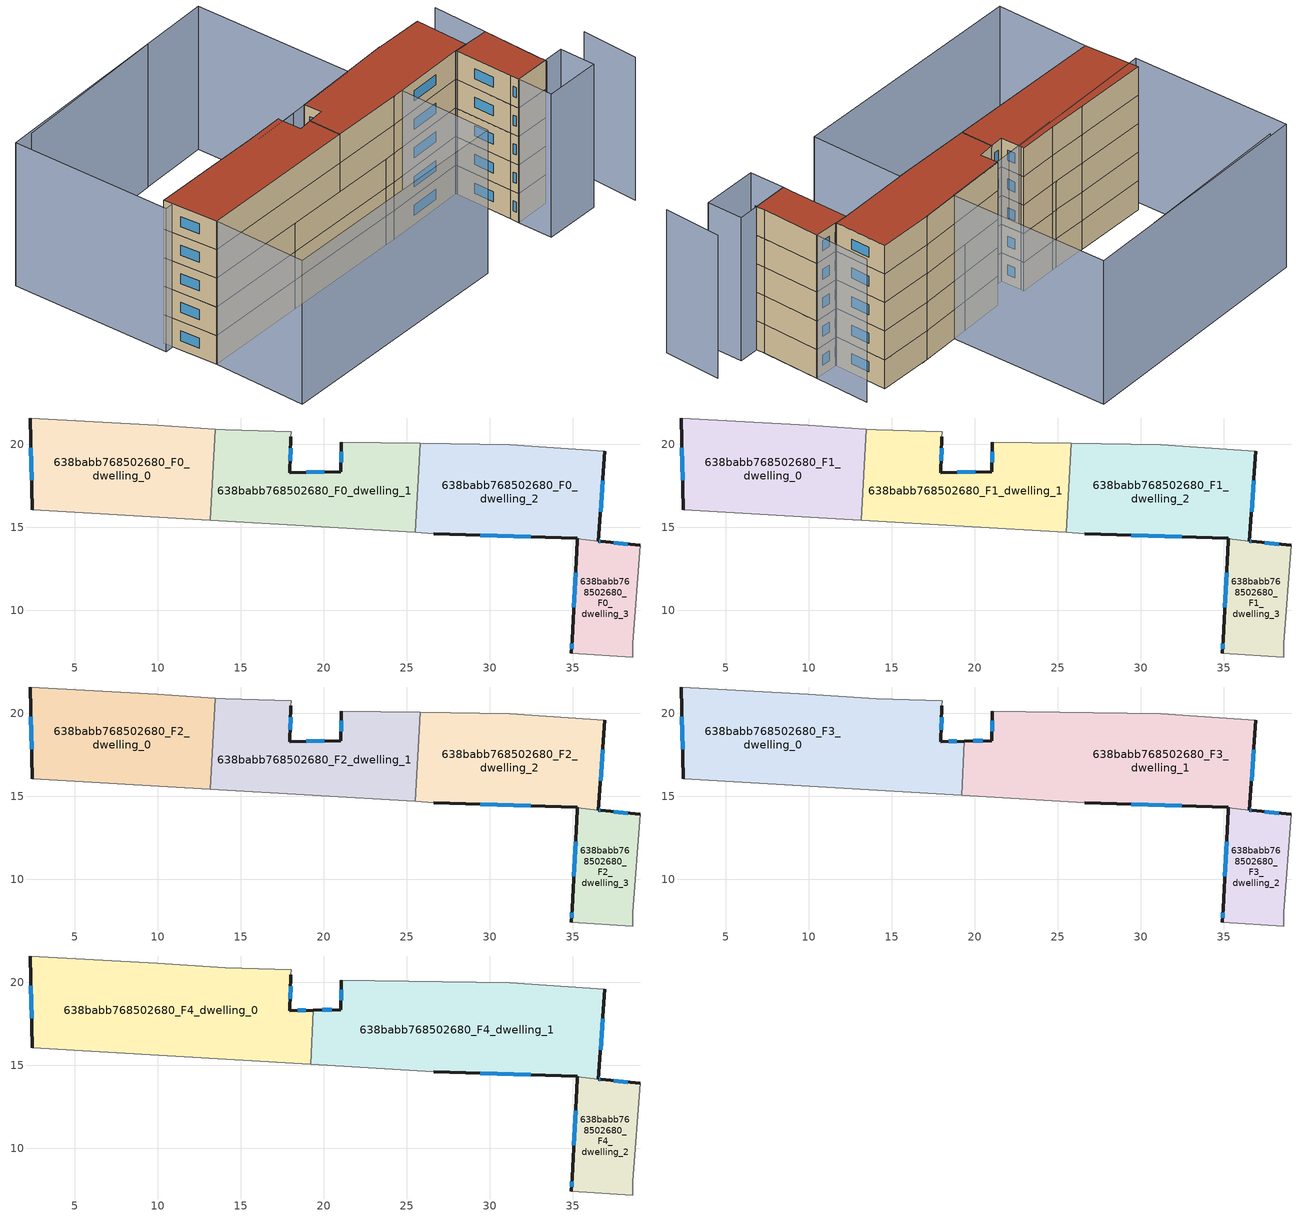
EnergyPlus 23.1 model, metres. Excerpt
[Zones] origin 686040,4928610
638babb768502680_F0_dwelling_0
 floor ground (EU_floor_Construction): 13.48,20.92 13.16,15.42 2.46,16.05 2.32,21.58 9.99,21.14 z0
 wall outside (EU_wall_Construction): 2.32,21.58 2.46,16.05 z0:3
 wall adiabatic (EU_wall_Construction): 13.48,20.92 9.99,21.14 2.32,21.58 / 2.46,16.05 13.16,15.42 z0:3
 wall to 638babb768502680_F0_dwelling_1 (EU_wall_Construction): 13.16,15.42 13.48,20.92 z0:3
 window (EU_Window_Construction): 2.37,19.78 2.42,17.85 z0.98:2.02
638babb768502680_F0_dwelling_1
 floor ground (EU_floor_Construction): 25.83,20.06 25.52,14.69 13.16,15.42 13.48,20.92 14.07,20.88 18.04,20.75 18.03,20.46 17.97,18.3 21.04,18.36 21.06,20.13 z0
 wall outside (EU_wall_Construction): 21.06,20.13 21.04,18.36 17.97,18.3 18.03,20.46 z0:3
 wall adiabatic (EU_wall_Construction): 18.03,20.46 18.04,20.75 14.07,20.88 13.48,20.92 / 25.83,20.06 21.06,20.13 / 13.16,15.42 25.52,14.69 z0:3
 wall to 638babb768502680_F0_dwelling_2 (EU_wall_Construction): 25.52,14.69 25.83,20.06 z0:3
 window (EU_Window_Construction): 17.99,19 18.01,19.75 / 20.04,18.34 18.97,18.32 / 21.05,19.55 21.05,18.93 z0.98:2.02
638babb768502680_F0_dwelling_2
 floor ground (EU_floor_Construction): 36.94,19.58 36.55,14.17 35.28,14.3 35.28,14.33 26.63,14.63 25.52,14.69 25.83,20.06 31.2,19.99 z0
 wall outside (EU_wall_Construction): 36.55,14.17 36.94,19.58 / 26.63,14.63 35.28,14.33 35.28,14.3 z0:3
 wall adiabatic (EU_wall_Construction): 36.94,19.58 31.2,19.99 25.83,20.06 / 25.52,14.69 26.63,14.63 z0:3
 wall to 638babb768502680_F0_dwelling_3 (EU_wall_Construction): 35.28,14.3 36.55,14.17 z0:3
 window (EU_Window_Construction): 36.68,15.93 36.81,17.82 / 29.44,14.53 32.47,14.42 z0.98:2.02
638babb768502680_F0_dwelling_3
 floor ground (EU_floor_Construction): 39.08,13.92 38.63,8.03 38.6,7.19 34.92,7.4 34.96,8.26 35.27,14.18 35.28,14.3 36.7,14.15 z0
 wall outside (EU_wall_Construction): 35.28,14.3 35.27,14.18 34.96,8.26 34.92,7.4 / 39.08,13.92 36.7,14.15 36.55,14.17 z0:3
 wall adiabatic (EU_wall_Construction): 34.92,7.4 38.6,7.19 38.63,8.03 39.08,13.92 z0:3
 window (EU_Window_Construction): 35.17,12.25 35.06,10.18 / 38.31,13.99 37.47,14.08 / 34.95,7.98 34.93,7.68 / 36.65,14.16 36.6,14.16 z0.98:2.02
638babb768502680_F1_dwelling_0
 floor to 638babb768502680_F0_dwelling_0 (EU_floor_Construction): 13.48,20.92 13.16,15.42 2.46,16.05 2.32,21.58 9.99,21.14 z3
 wall outside (EU_wall_Construction): 2.32,21.58 2.46,16.05 z3:6
 wall adiabatic (EU_wall_Construction): 13.48,20.92 9.99,21.14 2.32,21.58 / 2.46,16.05 13.16,15.42 z3:6
 wall to 638babb768502680_F1_dwelling_1 (EU_wall_Construction): 13.16,15.42 13.48,20.92 z3:6
 window (EU_Window_Construction): 2.37,19.78 2.42,17.85 z3.98:5.02
638babb768502680_F1_dwelling_1
 floor to 638babb768502680_F0_dwelling_1 (EU_floor_Construction): 25.83,20.06 25.52,14.69 13.16,15.42 13.48,20.92 14.07,20.88 18.04,20.75 18.03,20.46 17.97,18.3 21.04,18.36 21.06,20.13 z3
 wall outside (EU_wall_Construction): 21.06,20.13 21.04,18.36 17.97,18.3 18.03,20.46 z3:6
 wall adiabatic (EU_wall_Construction): 18.03,20.46 18.04,20.75 14.07,20.88 13.48,20.92 / 25.83,20.06 21.06,20.13 / 13.16,15.42 25.52,14.69 z3:6
 wall to 638babb768502680_F1_dwelling_2 (EU_wall_Construction): 25.52,14.69 25.83,20.06 z3:6
 window (EU_Window_Construction): 17.99,19 18.01,19.75 / 20.04,18.34 18.97,18.32 / 21.05,19.55 21.05,18.93 z3.98:5.02
638babb768502680_F1_dwelling_2
 floor to 638babb768502680_F0_dwelling_2 (EU_floor_Construction): 36.94,19.58 36.55,14.17 35.28,14.3 35.28,14.33 26.63,14.63 25.52,14.69 25.83,20.06 31.2,19.99 z3
 wall outside (EU_wall_Construction): 36.55,14.17 36.94,19.58 / 26.63,14.63 35.28,14.33 35.28,14.3 z3:6
 wall adiabatic (EU_wall_Construction): 36.94,19.58 31.2,19.99 25.83,20.06 / 25.52,14.69 26.63,14.63 z3:6
 wall to 638babb768502680_F1_dwelling_3 (EU_wall_Construction): 35.28,14.3 36.55,14.17 z3:6
 window (EU_Window_Construction): 36.68,15.93 36.81,17.82 / 29.44,14.53 32.47,14.42 z3.98:5.02
638babb768502680_F1_dwelling_3
 floor to 638babb768502680_F0_dwelling_3 (EU_floor_Construction): 39.08,13.92 38.63,8.03 38.6,7.19 34.92,7.4 34.96,8.26 35.27,14.18 35.28,14.3 36.7,14.15 z3
 wall outside (EU_wall_Construction): 35.28,14.3 35.27,14.18 34.96,8.26 34.92,7.4 / 39.08,13.92 36.7,14.15 36.55,14.17 z3:6
 wall adiabatic (EU_wall_Construction): 34.92,7.4 38.6,7.19 38.63,8.03 39.08,13.92 z3:6
 window (EU_Window_Construction): 35.17,12.25 35.06,10.18 / 38.31,13.99 37.47,14.08 / 34.95,7.98 34.93,7.68 / 36.65,14.16 36.6,14.16 z3.98:5.02
638babb768502680_F2_dwelling_0
 floor to 638babb768502680_F1_dwelling_0 (EU_floor_Construction): 13.48,20.92 13.16,15.42 2.46,16.05 2.32,21.58 9.99,21.14 z6
 wall outside (EU_wall_Construction): 2.32,21.58 2.46,16.05 z6:9
 wall adiabatic (EU_wall_Construction): 13.48,20.92 9.99,21.14 2.32,21.58 / 2.46,16.05 13.16,15.42 z6:9
 wall to 638babb768502680_F2_dwelling_1 (EU_wall_Construction): 13.16,15.42 13.48,20.92 z6:9
 window (EU_Window_Construction): 2.37,19.78 2.42,17.85 z6.98:8.02
638babb768502680_F2_dwelling_1
 floor to 638babb768502680_F1_dwelling_1 (EU_floor_Construction): 25.83,20.06 25.52,14.69 13.16,15.42 13.48,20.92 14.07,20.88 18.04,20.75 18.03,20.46 17.97,18.3 21.04,18.36 21.06,20.13 z6
 wall outside (EU_wall_Construction): 21.06,20.13 21.04,18.36 17.97,18.3 18.03,20.46 z6:9
 wall adiabatic (EU_wall_Construction): 18.03,20.46 18.04,20.75 14.07,20.88 13.48,20.92 / 25.83,20.06 21.06,20.13 / 13.16,15.42 25.52,14.69 z6:9
 wall to 638babb768502680_F2_dwelling_2 (EU_wall_Construction): 25.52,14.69 25.83,20.06 z6:9
 window (EU_Window_Construction): 17.99,19 18.01,19.75 / 20.04,18.34 18.97,18.32 / 21.05,19.55 21.05,18.93 z6.98:8.02
638babb768502680_F2_dwelling_2
 floor to 638babb768502680_F1_dwelling_2 (EU_floor_Construction): 36.94,19.58 36.55,14.17 35.28,14.3 35.28,14.33 26.63,14.63 25.52,14.69 25.83,20.06 31.2,19.99 z6
 wall outside (EU_wall_Construction): 36.55,14.17 36.94,19.58 / 26.63,14.63 35.28,14.33 35.28,14.3 z6:9
 wall adiabatic (EU_wall_Construction): 36.94,19.58 31.2,19.99 25.83,20.06 / 25.52,14.69 26.63,14.63 z6:9
 wall to 638babb768502680_F2_dwelling_3 (EU_wall_Construction): 35.28,14.3 36.55,14.17 z6:9
 window (EU_Window_Construction): 36.68,15.93 36.81,17.82 / 29.44,14.53 32.47,14.42 z6.98:8.02
638babb768502680_F2_dwelling_3
 floor to 638babb768502680_F1_dwelling_3 (EU_floor_Construction): 39.08,13.92 38.63,8.03 38.6,7.19 34.92,7.4 34.96,8.26 35.27,14.18 35.28,14.3 36.7,14.15 z6
 wall outside (EU_wall_Construction): 35.28,14.3 35.27,14.18 34.96,8.26 34.92,7.4 / 39.08,13.92 36.7,14.15 36.55,14.17 z6:9
 wall adiabatic (EU_wall_Construction): 34.92,7.4 38.6,7.19 38.63,8.03 39.08,13.92 z6:9
 window (EU_Window_Construction): 35.17,12.25 35.06,10.18 / 38.31,13.99 37.47,14.08 / 34.95,7.98 34.93,7.68 / 36.65,14.16 36.6,14.16 z6.98:8.02
638babb768502680_F3_dwelling_0
 floor to 638babb768502680_F2_dwelling_0 (EU_floor_Construction): 13.48,20.91 13.16,15.42 2.46,16.05 2.32,21.58 9.99,21.14 z9
 floor to 638babb768502680_F2_dwelling_1 (EU_floor_Construction): 18.04,20.75 18.03,20.46 17.97,18.3 19.38,18.32 19.23,15.06 13.16,15.42 13.48,20.91 14.07,20.88 z9
 wall outside (EU_wall_Construction): 19.38,18.33 17.97,18.3 18.03,20.46 / 2.32,21.58 2.46,16.05 z9:12
 wall adiabatic (EU_wall_Construction): 18.03,20.46 18.04,20.75 14.07,20.88 9.99,21.14 2.32,21.58 / 2.46,16.05 19.23,15.06 z9:12
 wall to 638babb768502680_F3_dwelling_1 (EU_wall_Construction): 19.23,15.06 19.38,18.33 z9:12
 window (EU_Window_Construction): 17.99,19 18.01,19.75 / 18.92,18.32 18.43,18.31 / 2.37,19.78 2.42,17.85 z9.98:11.02
638babb768502680_F3_dwelling_1
 floor to 638babb768502680_F2_dwelling_1 (EU_floor_Construction): 25.83,20.06 25.52,14.69 19.23,15.06 19.38,18.32 21.04,18.36 21.06,20.13 z9
 floor to 638babb768502680_F2_dwelling_2 (EU_floor_Construction): 36.94,19.58 36.55,14.17 35.28,14.3 35.28,14.33 26.63,14.63 25.52,14.69 25.83,20.06 31.2,19.99 z9
 wall outside (EU_wall_Construction): 21.06,20.13 21.04,18.36 19.38,18.33 / 36.55,14.17 36.94,19.58 / 26.63,14.63 35.28,14.33 35.28,14.3 z9:12
 wall adiabatic (EU_wall_Construction): 36.94,19.58 31.2,19.99 21.06,20.13 / 19.23,15.06 26.63,14.63 z9:12
 wall to 638babb768502680_F3_dwelling_2 (EU_wall_Construction): 35.28,14.3 36.55,14.17 z9:12
 window (EU_Window_Construction): 21.05,19.55 21.05,18.93 / 36.68,15.93 36.81,17.82 / 29.44,14.53 32.47,14.42 / 20.5,18.35 19.92,18.34 z9.98:11.02
638babb768502680_F3_dwelling_2
 floor to 638babb768502680_F2_dwelling_3 (EU_floor_Construction): 39.08,13.92 38.63,8.03 38.6,7.19 34.92,7.4 34.96,8.26 35.27,14.18 35.28,14.3 36.7,14.15 z9
 wall outside (EU_wall_Construction): 35.28,14.3 35.27,14.18 34.96,8.26 34.92,7.4 / 39.08,13.92 36.7,14.15 36.55,14.17 z9:12
 wall adiabatic (EU_wall_Construction): 34.92,7.4 38.6,7.19 38.63,8.03 39.08,13.92 z9:12
 window (EU_Window_Construction): 35.17,12.25 35.06,10.18 / 38.31,13.99 37.47,14.08 / 34.95,7.98 34.93,7.68 / 36.65,14.16 36.6,14.16 z9.98:11.02
638babb768502680_F4_dwelling_0
 floor to 638babb768502680_F3_dwelling_0 (EU_floor_Construction): 18.04,20.75 18.03,20.46 17.97,18.3 19.38,18.33 19.23,15.06 2.46,16.05 2.32,21.58 9.99,21.14 14.07,20.88 z12
 wall outside (EU_wall_Construction): 19.38,18.33 17.97,18.3 18.03,20.46 / 2.32,21.58 2.46,16.05 z12:15
 wall adiabatic (EU_wall_Construction): 18.03,20.46 18.04,20.75 14.07,20.88 9.99,21.14 2.32,21.58 / 2.46,16.05 19.23,15.06 z12:15
 wall to 638babb768502680_F4_dwelling_1 (EU_wall_Construction): 19.23,15.06 19.38,18.33 z12:15
 window (EU_Window_Construction): 17.99,19 18.01,19.75 / 18.92,18.32 18.43,18.31 / 2.37,19.78 2.42,17.85 z12.98:14.02
 roof outside (EU_roof_Construction): 19.23,15.06 19.38,18.33 17.97,18.3 18.03,20.46 18.04,20.75 14.07,20.88 9.99,21.14 2.32,21.58 2.46,16.05 z15
638babb768502680_F4_dwelling_1
 floor to 638babb768502680_F3_dwelling_1 (EU_floor_Construction): 36.94,19.58 36.55,14.17 35.28,14.3 35.28,14.33 26.63,14.63 19.23,15.06 19.38,18.33 21.04,18.36 21.06,20.13 31.2,19.99 z12
 wall outside (EU_wall_Construction): 21.06,20.13 21.04,18.36 19.38,18.33 / 36.55,14.17 36.94,19.58 / 26.63,14.63 35.28,14.33 35.28,14.3 z12:15
 wall adiabatic (EU_wall_Construction): 36.94,19.58 31.2,19.99 21.06,20.13 / 19.23,15.06 26.63,14.63 z12:15
 wall to 638babb768502680_F4_dwelling_2 (EU_wall_Construction): 35.28,14.3 36.55,14.17 z12:15
 window (EU_Window_Construction): 21.05,19.55 21.05,18.93 / 36.68,15.93 36.81,17.82 / 29.44,14.53 32.47,14.42 / 20.5,18.35 19.92,18.34 z12.98:14.02
 roof outside (EU_roof_Construction): 36.55,14.17 36.94,19.58 31.2,19.99 21.06,20.13 21.04,18.36 19.38,18.33 19.23,15.06 26.63,14.63 35.28,14.33 35.28,14.3 z15
638babb768502680_F4_dwelling_2
 floor to 638babb768502680_F3_dwelling_2 (EU_floor_Construction): 39.08,13.92 38.63,8.03 38.6,7.19 34.92,7.4 34.96,8.26 35.27,14.18 35.28,14.3 36.7,14.15 z12
 wall outside (EU_wall_Construction): 35.28,14.3 35.27,14.18 34.96,8.26 34.92,7.4 / 39.08,13.92 36.7,14.15 36.55,14.17 z12:15
 wall adiabatic (EU_wall_Construction): 34.92,7.4 38.6,7.19 38.63,8.03 39.08,13.92 z12:15
 window (EU_Window_Construction): 35.17,12.25 35.06,10.18 / 38.31,13.99 37.47,14.08 / 34.95,7.98 34.93,7.68 / 36.65,14.16 36.6,14.16 z12.98:14.02
 roof outside (EU_roof_Construction): 38.6,7.19 38.63,8.03 39.08,13.92 36.7,14.15 35.28,14.3 35.27,14.18 34.96,8.26 34.92,7.4 z15
shading: 43.49,1.21 44.05,7.04 / 38.56,7.05 39.51,19.51 / 31.9,19.97 13.53,20.27 / 20.63,36.41 3.93,36.71 / 34.74,3.82 34.92,7.4 / 34.92,7.4 40.75,7.11 / 40.75,7.11 40.57,3.53 / 40.57,3.53 34.74,3.82 / 2.46,16.05 27.71,14.56 / 27.71,14.56 27.15,5.1 / 27.15,5.1 1.9,6.58 / 1.9,6.58 2.46,16.05 / 1.94,36.96 27.81,36.22 / 27.81,36.22 27.35,19.95 / 27.35,19.95 1.47,20.69 / 1.47,20.69 1.94,36.96 z0:15
[Building]
EU S2 Campaign: North Axis=0; Terrain=City; Solar Distribution=FullExterior
[Site:Location]
Bologna: Latitude=44.5; Longitude=11.25; Time Zone=1; Elevation=37
[SizingPeriod:WeatherFileDays]
AnnualSizingPeriod: Begin Month=1; Begin Day of Month=1; End Month=12; End Day of Month=31; Day of Week for Start Day=Monday; Use Weather File Daylight Saving Period=No; Use Weather File Rain and Snow Indicators=No
[MATERIAL]
EU_InternalMass_Material: Roughness=MediumRough; Thickness=0.1; Conductivity=1; Density=1800; Specific Heat=900; Thermal Absorptance=0.9; Solar Absorptance=0.7; Visible Absorptance=0.7
[MATERIAL:NOMASS] Roughness=MediumRough; Thermal Absorptance=0.9; Solar Absorptance=0.7; Visible Absorptance=0.7
Name | Thermal Resistance
EU_wall_NoMass | 0.905828
EU_roof_NoMass | 0.37593
EU_floor_NoMass | 0.67114
[WINDOWMATERIAL:SIMPLEGLAZINGSYSTEM]
EU_Window_SimpleGlazing: UFactor=4.52486; Solar Heat Gain Coefficient=0.85; Visible Transmittance=0.85
[CONSTRUCTION]
EU_wall_Construction: EU_wall_NoMass
EU_roof_Construction: EU_roof_NoMass
EU_floor_Construction: EU_floor_NoMass
EU_Window_Construction: EU_Window_SimpleGlazing
EU_InternalMass_Construction: EU_InternalMass_Material
[ZONE] Type=1; Multiplier=1; Ceiling Height=autocalculate; Floor Area=autocalculate; Part of Total Floor Area=Yes
Name | Volume
638babb768502680_F0_dwelling_0 | 181.264
638babb768502680_F1_dwelling_0; 638babb768502680_F2_dwelling_0 | 181.263
638babb768502680_F3_dwelling_0 | 271.872
638babb768502680_F4_dwelling_0 | 271.874
638babb768502680_F0_dwelling_1; 638babb768502680_F1_dwelling_1; 638babb768502680_F2_dwelling_1 | 181.258
638babb768502680_F3_dwelling_1 | 271.548
638babb768502680_F4_dwelling_1 | 271.55
638babb768502680_F0_dwelling_2; 638babb768502680_F1_dwelling_2; 638babb768502680_F2_dwelling_2 | 180.929
638babb768502680_F3_dwelling_2; 638babb768502680_F4_dwelling_2; 638babb768502680_F1_dwelling_3; 638babb768502680_F2_dwelling_3 | 76.5256
638babb768502680_F0_dwelling_3 | 76.5264
[INTERNALMASS] Construction=EU_InternalMass_Construction
Name | Zone or ZoneList | Surface Area
638babb768502680_F0_dwelling_0_EU_InternalMass | 638babb768502680_F0_dwelling_0 | 60.421
638babb768502680_F0_dwelling_1_EU_InternalMass | 638babb768502680_F0_dwelling_1 | 60.4192
638babb768502680_F0_dwelling_2_EU_InternalMass | 638babb768502680_F0_dwelling_2 | 60.3095
638babb768502680_F0_dwelling_3_EU_InternalMass | 638babb768502680_F0_dwelling_3 | 25.512
638babb768502680_F1_dwelling_0_EU_InternalMass | 638babb768502680_F1_dwelling_0 | 60.421
638babb768502680_F1_dwelling_1_EU_InternalMass | 638babb768502680_F1_dwelling_1 | 60.4192
638babb768502680_F1_dwelling_2_EU_InternalMass | 638babb768502680_F1_dwelling_2 | 60.3095
638babb768502680_F1_dwelling_3_EU_InternalMass | 638babb768502680_F1_dwelling_3 | 25.512
638babb768502680_F2_dwelling_0_EU_InternalMass | 638babb768502680_F2_dwelling_0 | 60.421
638babb768502680_F2_dwelling_1_EU_InternalMass | 638babb768502680_F2_dwelling_1 | 60.4192
638babb768502680_F2_dwelling_2_EU_InternalMass | 638babb768502680_F2_dwelling_2 | 60.3095
638babb768502680_F2_dwelling_3_EU_InternalMass | 638babb768502680_F2_dwelling_3 | 25.512
638babb768502680_F3_dwelling_0_EU_InternalMass | 638babb768502680_F3_dwelling_0 | 90.6241
638babb768502680_F3_dwelling_1_EU_InternalMass | 638babb768502680_F3_dwelling_1 | 90.5171
638babb768502680_F3_dwelling_2_EU_InternalMass | 638babb768502680_F3_dwelling_2 | 25.512
638babb768502680_F4_dwelling_0_EU_InternalMass | 638babb768502680_F4_dwelling_0 | 90.6241
638babb768502680_F4_dwelling_1_EU_InternalMass | 638babb768502680_F4_dwelling_1 | 90.5171
638babb768502680_F4_dwelling_2_EU_InternalMass | 638babb768502680_F4_dwelling_2 | 25.512
[OTHEREQUIPMENT] Fuel Type=Electricity; Design Level Calculation Method=Watts/Area; Power per Zone Floor Area=1; Fraction Latent=0; Fraction Radiant=0; Fraction Lost=0; Carbon Dioxide Generation Rate=0; EndUse Subcategory=EU_Step8_InternalGains
Name | Zone or ZoneList or Space or SpaceList | Schedule
EU_Step8_InternalGain_638babb768502680_F0_dwelling_0_f000 | 638babb768502680_F0_dwelling_0 | EU_Step8_GainSchedule_638babb768502680_F0_dwelling_0_f000
EU_Step8_InternalGain_638babb768502680_F0_dwelling_1_f000 | 638babb768502680_F0_dwelling_1 | EU_Step8_GainSchedule_638babb768502680_F0_dwelling_1_f000
EU_Step8_InternalGain_638babb768502680_F0_dwelling_2_f000 | 638babb768502680_F0_dwelling_2 | EU_Step8_GainSchedule_638babb768502680_F0_dwelling_2_f000
EU_Step8_InternalGain_638babb768502680_F0_dwelling_3_f000 | 638babb768502680_F0_dwelling_3 | EU_Step8_GainSchedule_638babb768502680_F0_dwelling_3_f000
EU_Step8_InternalGain_638babb768502680_F1_dwelling_0_f000 | 638babb768502680_F1_dwelling_0 | EU_Step8_GainSchedule_638babb768502680_F1_dwelling_0_f000
EU_Step8_InternalGain_638babb768502680_F1_dwelling_1_f000 | 638babb768502680_F1_dwelling_1 | EU_Step8_GainSchedule_638babb768502680_F1_dwelling_1_f000
EU_Step8_InternalGain_638babb768502680_F1_dwelling_2_f000 | 638babb768502680_F1_dwelling_2 | EU_Step8_GainSchedule_638babb768502680_F1_dwelling_2_f000
EU_Step8_InternalGain_638babb768502680_F1_dwelling_3_f000 | 638babb768502680_F1_dwelling_3 | EU_Step8_GainSchedule_638babb768502680_F1_dwelling_3_f000
EU_Step8_InternalGain_638babb768502680_F2_dwelling_0_f000 | 638babb768502680_F2_dwelling_0 | EU_Step8_GainSchedule_638babb768502680_F2_dwelling_0_f000
EU_Step8_InternalGain_638babb768502680_F2_dwelling_1_f000 | 638babb768502680_F2_dwelling_1 | EU_Step8_GainSchedule_638babb768502680_F2_dwelling_1_f000
EU_Step8_InternalGain_638babb768502680_F2_dwelling_2_f000 | 638babb768502680_F2_dwelling_2 | EU_Step8_GainSchedule_638babb768502680_F2_dwelling_2_f000
EU_Step8_InternalGain_638babb768502680_F2_dwelling_3_f000 | 638babb768502680_F2_dwelling_3 | EU_Step8_GainSchedule_638babb768502680_F2_dwelling_3_f000
EU_Step8_InternalGain_638babb768502680_F3_dwelling_0_f000 | 638babb768502680_F3_dwelling_0 | EU_Step8_GainSchedule_638babb768502680_F3_dwelling_0_f000
EU_Step8_InternalGain_638babb768502680_F3_dwelling_1_f000 | 638babb768502680_F3_dwelling_1 | EU_Step8_GainSchedule_638babb768502680_F3_dwelling_1_f000
EU_Step8_InternalGain_638babb768502680_F3_dwelling_2_f000 | 638babb768502680_F3_dwelling_2 | EU_Step8_GainSchedule_638babb768502680_F3_dwelling_2_f000
EU_Step8_InternalGain_638babb768502680_F4_dwelling_0_f000 | 638babb768502680_F4_dwelling_0 | EU_Step8_GainSchedule_638babb768502680_F4_dwelling_0_f000
EU_Step8_InternalGain_638babb768502680_F4_dwelling_1_f000 | 638babb768502680_F4_dwelling_1 | EU_Step8_GainSchedule_638babb768502680_F4_dwelling_1_f000
EU_Step8_InternalGain_638babb768502680_F4_dwelling_2_f000 | 638babb768502680_F4_dwelling_2 | EU_Step8_GainSchedule_638babb768502680_F4_dwelling_2_f000
[ZONEVENTILATION:DESIGNFLOWRATE] Schedule=EU_AlwaysOn; Design Flow Rate Calculation Method=AirChanges/Hour; Air Changes per Hour=0.73129; Ventilation Type=Natural; Fan Pressure Rise=0; Fan Total Efficiency=1; Constant Term Coefficient=1; Temperature Term Coefficient=0; Velocity Term Coefficient=0; Velocity Squared Term Coefficient=0; Minimum Indoor Temperature=-100; Maximum Indoor Temperature=100; Delta Temperature=-100; Minimum Outdoor Temperature=-100; Maximum Outdoor Temperature=100; Maximum Wind Speed=40
Name | Zone or ZoneList or Space or SpaceList
EU_ConstantAir_638babb768502680_F0_dwelling_0 | 638babb768502680_F0_dwelling_0
EU_ConstantAir_638babb768502680_F0_dwelling_1 | 638babb768502680_F0_dwelling_1
EU_ConstantAir_638babb768502680_F0_dwelling_2 | 638babb768502680_F0_dwelling_2
EU_ConstantAir_638babb768502680_F0_dwelling_3 | 638babb768502680_F0_dwelling_3
EU_ConstantAir_638babb768502680_F1_dwelling_0 | 638babb768502680_F1_dwelling_0
EU_ConstantAir_638babb768502680_F1_dwelling_1 | 638babb768502680_F1_dwelling_1
EU_ConstantAir_638babb768502680_F1_dwelling_2 | 638babb768502680_F1_dwelling_2
EU_ConstantAir_638babb768502680_F1_dwelling_3 | 638babb768502680_F1_dwelling_3
EU_ConstantAir_638babb768502680_F2_dwelling_0 | 638babb768502680_F2_dwelling_0
EU_ConstantAir_638babb768502680_F2_dwelling_1 | 638babb768502680_F2_dwelling_1
EU_ConstantAir_638babb768502680_F2_dwelling_2 | 638babb768502680_F2_dwelling_2
EU_ConstantAir_638babb768502680_F2_dwelling_3 | 638babb768502680_F2_dwelling_3
EU_ConstantAir_638babb768502680_F3_dwelling_0 | 638babb768502680_F3_dwelling_0
EU_ConstantAir_638babb768502680_F3_dwelling_1 | 638babb768502680_F3_dwelling_1
EU_ConstantAir_638babb768502680_F3_dwelling_2 | 638babb768502680_F3_dwelling_2
EU_ConstantAir_638babb768502680_F4_dwelling_0 | 638babb768502680_F4_dwelling_0
EU_ConstantAir_638babb768502680_F4_dwelling_1 | 638babb768502680_F4_dwelling_1
EU_ConstantAir_638babb768502680_F4_dwelling_2 | 638babb768502680_F4_dwelling_2
[HVACTEMPLATE:THERMOSTAT] Constant Heating Setpoint=20; Constant Cooling Setpoint=50
EU_HeatOnly_638babb768502680_F0_dwelling_0; EU_HeatOnly_638babb768502680_F0_dwelling_1; EU_HeatOnly_638babb768502680_F0_dwelling_2; EU_HeatOnly_638babb768502680_F0_dwelling_3; EU_HeatOnly_638babb768502680_F1_dwelling_0; EU_HeatOnly_638babb768502680_F1_dwelling_1; EU_HeatOnly_638babb768502680_F1_dwelling_2; EU_HeatOnly_638babb768502680_F1_dwelling_3; EU_HeatOnly_638babb768502680_F2_dwelling_0; EU_HeatOnly_638babb768502680_F2_dwelling_1; EU_HeatOnly_638babb768502680_F2_dwelling_2; EU_HeatOnly_638babb768502680_F2_dwelling_3; EU_HeatOnly_638babb768502680_F3_dwelling_0; EU_HeatOnly_638babb768502680_F3_dwelling_1; EU_HeatOnly_638babb768502680_F3_dwelling_2; EU_HeatOnly_638babb768502680_F4_dwelling_0; EU_HeatOnly_638babb768502680_F4_dwelling_1; EU_HeatOnly_638babb768502680_F4_dwelling_2
[HVACTEMPLATE:ZONE:IDEALLOADSAIRSYSTEM] System Availability Schedule=EU_AlwaysOn; Maximum Heating Supply Air Temperature=50; Minimum Cooling Supply Air Temperature=13; Maximum Heating Supply Air Humidity Ratio=0.0156; Minimum Cooling Supply Air Humidity Ratio=0.0077; Heating Limit=NoLimit; Cooling Limit=NoLimit; Heating Availability Schedule=EU_AlwaysOn; Cooling Availability Schedule=EU_CoolingOff; Dehumidification Control Type=ConstantSensibleHeatRatio; Cooling Sensible Heat Ratio=0.7; Dehumidification Setpoint=60; Humidification Control Type=None; Humidification Setpoint=30; Outdoor Air Method=None; Outdoor Air Flow Rate per Person=0.00944; Outdoor Air Flow Rate per Zone Floor Area=0; Outdoor Air Flow Rate per Zone=0; Demand Controlled Ventilation Type=None; Outdoor Air Economizer Type=NoEconomizer; Heat Recovery Type=None; Sensible Heat Recovery Effectiveness=0.7; Latent Heat Recovery Effectiveness=0.65
Name | Template Thermostat
638babb768502680_F0_dwelling_0 | EU_HeatOnly_638babb768502680_F0_dwelling_0
638babb768502680_F0_dwelling_1 | EU_HeatOnly_638babb768502680_F0_dwelling_1
638babb768502680_F0_dwelling_2 | EU_HeatOnly_638babb768502680_F0_dwelling_2
638babb768502680_F0_dwelling_3 | EU_HeatOnly_638babb768502680_F0_dwelling_3
638babb768502680_F1_dwelling_0 | EU_HeatOnly_638babb768502680_F1_dwelling_0
638babb768502680_F1_dwelling_1 | EU_HeatOnly_638babb768502680_F1_dwelling_1
638babb768502680_F1_dwelling_2 | EU_HeatOnly_638babb768502680_F1_dwelling_2
638babb768502680_F1_dwelling_3 | EU_HeatOnly_638babb768502680_F1_dwelling_3
638babb768502680_F2_dwelling_0 | EU_HeatOnly_638babb768502680_F2_dwelling_0
638babb768502680_F2_dwelling_1 | EU_HeatOnly_638babb768502680_F2_dwelling_1
638babb768502680_F2_dwelling_2 | EU_HeatOnly_638babb768502680_F2_dwelling_2
638babb768502680_F2_dwelling_3 | EU_HeatOnly_638babb768502680_F2_dwelling_3
638babb768502680_F3_dwelling_0 | EU_HeatOnly_638babb768502680_F3_dwelling_0
638babb768502680_F3_dwelling_1 | EU_HeatOnly_638babb768502680_F3_dwelling_1
638babb768502680_F3_dwelling_2 | EU_HeatOnly_638babb768502680_F3_dwelling_2
638babb768502680_F4_dwelling_0 | EU_HeatOnly_638babb768502680_F4_dwelling_0
638babb768502680_F4_dwelling_1 | EU_HeatOnly_638babb768502680_F4_dwelling_1
638babb768502680_F4_dwelling_2 | EU_HeatOnly_638babb768502680_F4_dwelling_2
[SIZING:ZONE] Zone Cooling Design Supply Air Temperature Input Method=SupplyAirTemperature; Zone Cooling Design Supply Air Temperature=13; Zone Heating Design Supply Air Temperature Input Method=SupplyAirTemperature; Zone Heating Design Supply Air Temperature=50; Zone Cooling Design Supply Air Humidity Ratio=0.008; Zone Heating Design Supply Air Humidity Ratio=0.008; Cooling Design Air Flow Method=DesignDay; Cooling Design Air Flow Rate=0; Cooling Minimum Air Flow per Zone Floor Area=0.000762; Cooling Minimum Air Flow=0; Cooling Minimum Air Flow Fraction=0.2; Heating Design Air Flow Method=DesignDay; Heating Design Air Flow Rate=0; Heating Maximum Air Flow per Zone Floor Area=0.002032; Heating Maximum Air Flow=0.141576; Heating Maximum Air Flow Fraction=0.3; Account for Dedicated Outdoor Air System=No; Dedicated Outdoor Air System Control Strategy=NeutralSupplyAir; Dedicated Outdoor Air Low Setpoint Temperature for Design=autosize; Dedicated Outdoor Air High Setpoint Temperature for Design=autosize; Zone Load Sizing Method=Sensible Load Only No Latent Load; Zone Latent Cooling Design Supply Air Humidity Ratio Input Method=HumidityRatioDifference; Zone Cooling Design Supply Air Humidity Ratio Difference=0.005; Zone Latent Heating Design Supply Air Humidity Ratio Input Method=HumidityRatioDifference; Zone Humidification Design Supply Air Humidity Ratio Difference=0.005
638babb768502680_F0_dwelling_0; 638babb768502680_F0_dwelling_1; 638babb768502680_F0_dwelling_2; 638babb768502680_F0_dwelling_3; 638babb768502680_F1_dwelling_0; 638babb768502680_F1_dwelling_1; 638babb768502680_F1_dwelling_2; 638babb768502680_F1_dwelling_3; 638babb768502680_F2_dwelling_0; 638babb768502680_F2_dwelling_1; 638babb768502680_F2_dwelling_2; 638babb768502680_F2_dwelling_3; 638babb768502680_F3_dwelling_0; 638babb768502680_F3_dwelling_1; 638babb768502680_F3_dwelling_2; 638babb768502680_F4_dwelling_0; 638babb768502680_F4_dwelling_1; 638babb768502680_F4_dwelling_2
[SCHEDULE:CONSTANT]
Name | Hourly Value
EU_AlwaysOn | 1
EU_CoolingOff | 0
[SCHEDULE:FILE] Column Number=1; Rows to Skip at Top=0; Number of Hours of Data=8760; Column Separator=Comma; Interpolate to Timestep=No; Minutes per Item=60; Adjust Schedule for Daylight Savings=Yes
Name | File
EU_Step8_GainSchedule_638babb768502680_F0_dwelling_0_f000 | ../../schedules/638babb768502680/638babb768502680_F0_dwelling_0_f000_gain.csv
EU_Step8_GainSchedule_638babb768502680_F0_dwelling_1_f000 | ../../schedules/638babb768502680/638babb768502680_F0_dwelling_1_f000_gain.csv
EU_Step8_GainSchedule_638babb768502680_F0_dwelling_2_f000 | ../../schedules/638babb768502680/638babb768502680_F0_dwelling_2_f000_gain.csv
EU_Step8_GainSchedule_638babb768502680_F0_dwelling_3_f000 | ../../schedules/638babb768502680/638babb768502680_F0_dwelling_3_f000_gain.csv
EU_Step8_GainSchedule_638babb768502680_F1_dwelling_0_f000 | ../../schedules/638babb768502680/638babb768502680_F1_dwelling_0_f000_gain.csv
EU_Step8_GainSchedule_638babb768502680_F1_dwelling_1_f000 | ../../schedules/638babb768502680/638babb768502680_F1_dwelling_1_f000_gain.csv
EU_Step8_GainSchedule_638babb768502680_F1_dwelling_2_f000 | ../../schedules/638babb768502680/638babb768502680_F1_dwelling_2_f000_gain.csv
EU_Step8_GainSchedule_638babb768502680_F1_dwelling_3_f000 | ../../schedules/638babb768502680/638babb768502680_F1_dwelling_3_f000_gain.csv
EU_Step8_GainSchedule_638babb768502680_F2_dwelling_0_f000 | ../../schedules/638babb768502680/638babb768502680_F2_dwelling_0_f000_gain.csv
EU_Step8_GainSchedule_638babb768502680_F2_dwelling_1_f000 | ../../schedules/638babb768502680/638babb768502680_F2_dwelling_1_f000_gain.csv
EU_Step8_GainSchedule_638babb768502680_F2_dwelling_2_f000 | ../../schedules/638babb768502680/638babb768502680_F2_dwelling_2_f000_gain.csv
EU_Step8_GainSchedule_638babb768502680_F2_dwelling_3_f000 | ../../schedules/638babb768502680/638babb768502680_F2_dwelling_3_f000_gain.csv
EU_Step8_GainSchedule_638babb768502680_F3_dwelling_0_f000 | ../../schedules/638babb768502680/638babb768502680_F3_dwelling_0_f000_gain.csv
EU_Step8_GainSchedule_638babb768502680_F3_dwelling_1_f000 | ../../schedules/638babb768502680/638babb768502680_F3_dwelling_1_f000_gain.csv
EU_Step8_GainSchedule_638babb768502680_F3_dwelling_2_f000 | ../../schedules/638babb768502680/638babb768502680_F3_dwelling_2_f000_gain.csv
EU_Step8_GainSchedule_638babb768502680_F4_dwelling_0_f000 | ../../schedules/638babb768502680/638babb768502680_F4_dwelling_0_f000_gain.csv
EU_Step8_GainSchedule_638babb768502680_F4_dwelling_1_f000 | ../../schedules/638babb768502680/638babb768502680_F4_dwelling_1_f000_gain.csv
EU_Step8_GainSchedule_638babb768502680_F4_dwelling_2_f000 | ../../schedules/638babb768502680/638babb768502680_F4_dwelling_2_f000_gain.csv
